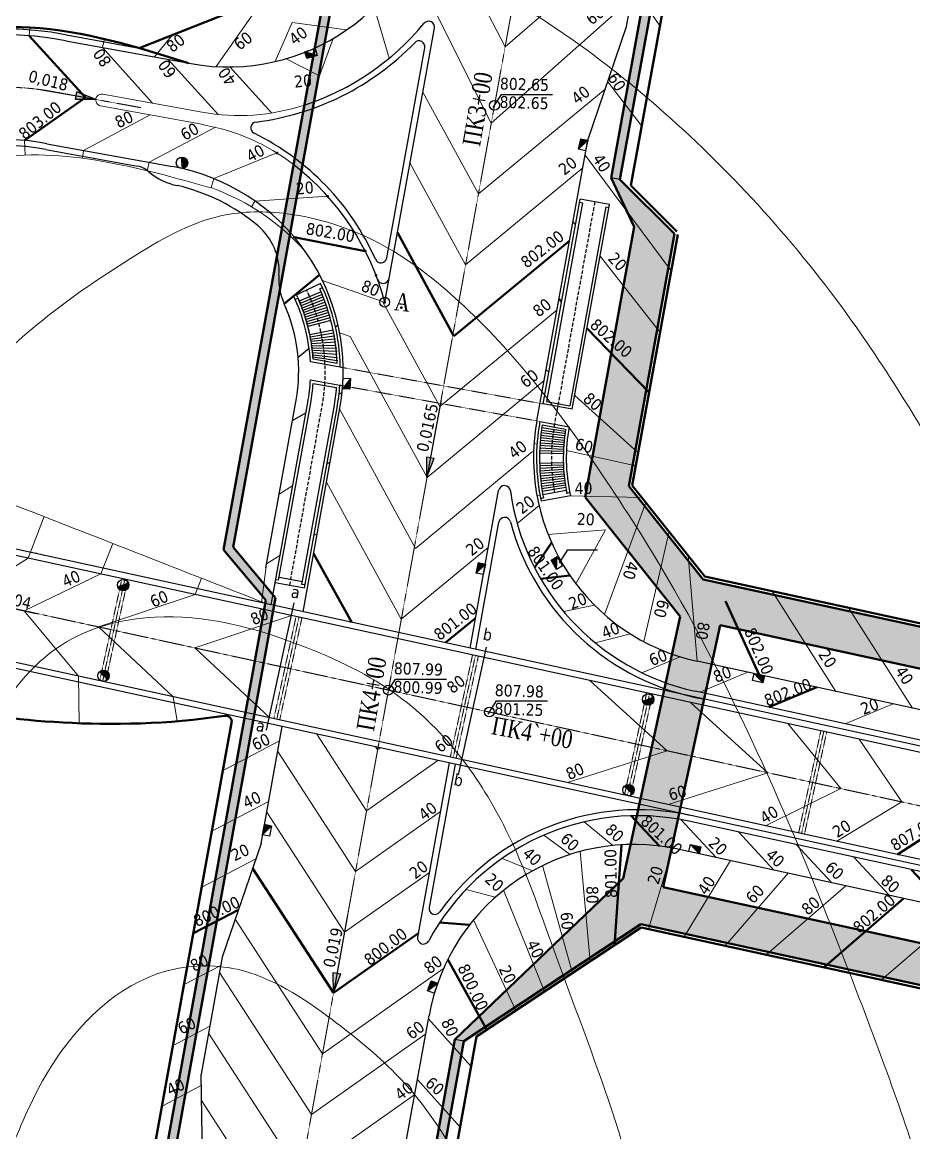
# Model space of a CAD drawing. Header units: millimetres. Extents: x -492806 to 8131902, y -181351 to 2373952.
# Drawn here: x 3789595 to 3939646, y 1171031 to 1357919 of the extents above; entities that cross this region are included whole.
import ezdxf

# ---------------------------------------------------------------- set-up
doc = ezdxf.new("R2010")
doc.units = ezdxf.units.MM
doc.header["$LTSCALE"] = 50
for name, pattern in [('ACAD_ISO10W100', [18, 12, -3, 0, -3]), ('CENTER2', [28.575, 19.05, -3.175, 3.175, -3.175]), ('DASHED', [19.05, 12.7, -6.35])]:
    doc.linetypes.add(name, pattern=pattern)
for name, color, linetype in [('1-3 2-х уровн развязка-C-ROAD-TEXT', 1, 'Continuous'), ('Абсолютные высоты', 50, 'Continuous'), ('перехід', 206, 'Continuous')]:
    doc.layers.add(name, color=color, linetype=linetype)
for name, color, linetype, lineweight in [('cherwona', 7, 'Continuous', 50), ('dorogi', 7, 'Continuous', 30), ('osi', 13, 'Continuous', 15), ('smuga', 142, 'Continuous', 15), ('trotuar', 212, 'Continuous', 15), ('вертикалка', 200, 'Continuous', 9), ('дорога', 126, 'Continuous', 25), ('проектні', 82, 'Continuous', 50), ('товста', 7, 'Continuous', 70), ('існуючі', 170, 'Continuous', 15)]:
    doc.layers.add(name, color=color, linetype=linetype, lineweight=lineweight)
doc.styles.get("Standard").update_dxf_attribs({"font": 'tahoma.ttf'})
doc.styles.add('СПДС_BOLD', font='times.ttf', dxfattribs={"width": 0.8})

msp = doc.modelspace()

# ---------------------------------------------------------------- hatches: boundary and pattern name
at = {"layer": 'перехід'}
h = msp.add_hatch(dxfattribs=at)
h.set_pattern_fill('AR-SAND', scale=50)
h.paths.add_polyline_path([(3927406.151, 1536607.778), (3925930.261, 1536875.636), (3903091.063, 1410955.655), (3904566.982, 1410687.954)])
h.paths.add_polyline_path([(3860781.388, 1418629.727), (3859305.469, 1418897.427), (3850020.899, 1367708.55), (3840342.828, 1362006.739), (3823497.735, 1269134.219), (3830601.407, 1260642.528), (3828748.334, 1250425.93), (3830214.876, 1250106.534), (3832202.71, 1261066.111), (3825099.038, 1269557.802), (3841696.142, 1361063.074), (3851374.212, 1366764.885)])
h.paths.add_polyline_path([(3883621.403, 1544554.214), (3882145.512, 1544822.072), (3859305.469, 1418897.427), (3860781.388, 1418629.727)])
h.paths.add_polyline_path([(3863895.706, 1186453.884), (3862419.787, 1186721.585), (3855573.571, 1148976.155), (3857049.49, 1148708.455)])
h.paths.add_polyline_path([(3830214.876, 1250106.534), (3828748.334, 1250425.93), (3811787.977, 1156917.927), (3813263.896, 1156650.227)])
h.paths.add_polyline_path([(3813263.896, 1156650.227), (3811787.977, 1156917.927), (3775064.521, 954449.481), (3776540.44, 954181.781)])
h.paths.add_polyline_path([(3857049.49, 1148708.455), (3855573.571, 1148976.155), (3818850.115, 946507.708), (3820326.034, 946240.008)])
h.paths.add_polyline_path([(3904566.982, 1410687.954), (3903091.063, 1410955.655), (3888723.05, 1331740.094), (3890198.969, 1331472.394)])
h = msp.add_hatch(color=7, dxfattribs=at)
h.dxf.hatch_style = 1
h.paths.add_polyline_path([(3798680.077, 1345543.503), (3798559.741, 1344904.504), (3801986.641, 1344920.812)])
h.paths.add_polyline_path([(3798800.413, 1346182.502), (3798680.077, 1345543.503), (3801986.641, 1344920.812)])
h = msp.add_hatch(color=7, dxfattribs=at)
h.dxf.hatch_style = 1
h.paths.add_polyline_path([(3816422.526, 1335214.933), (3816555.012, 1333300.928, 1)])
h = msp.add_hatch(dxfattribs=at)
h.set_pattern_fill('AR-SAND', scale=100, angle=30)
h.paths.add_polyline_path([(3907074.785, 1256445.931), (3900332.824, 1257914.252), (3895534.18, 1235880.744), (3902276.141, 1234412.422)], flags=17)
h.paths.add_polyline_path([(3902276.141, 1234412.422), (3895534.18, 1235880.744), (3890735.536, 1213847.235), (3897477.497, 1212378.913)], flags=17)
h.paths.add_polyline_path([(3904197.914, 1264134.225), (3891686.833, 1279821.809), (3899394.261, 1322315.385), (3890198.969, 1331472.394), (3888723.05, 1331740.094), (3892589.884, 1323463.279), (3884338.318, 1277969.689), (3900332.824, 1257914.252), (3907074.785, 1256445.931), (4197181.21, 1193264.1), (4198649.531, 1200006.06)])
h.paths.add_polyline_path([(3890735.536, 1213847.235), (3862419.787, 1186721.585), (3863895.706, 1186453.884), (3893681.718, 1206143.846), (4186115.601, 1142455.121), (4187583.922, 1149197.082)])
h = msp.add_hatch(color=7, dxfattribs=at)
h.dxf.hatch_style = 1
h.paths.add_polyline_path([(3858313.948, 1284644.869), (3857674.156, 1284760.914), (3857713.463, 1281334.201)])
h.paths.add_polyline_path([(3858953.74, 1284528.825), (3858313.948, 1284644.869), (3857713.463, 1281334.201)])
h = msp.add_hatch(color=7, dxfattribs=at)
h.dxf.hatch_style = 1
h.paths.add_polyline_path([(3805687.962, 1262886.845), (3807504.964, 1263502.855, -1)])
h = msp.add_hatch(color=7, dxfattribs=at)
h.dxf.hatch_style = 1
h.paths.add_polyline_path([(3802577.955, 1248606.9), (3803974.226, 1247291.075, 1)])
h = msp.add_hatch(color=7, dxfattribs=at)
h.dxf.hatch_style = 1
h.paths.add_polyline_path([(3894039.296, 1243644.944), (3895856.298, 1244260.954, -1)])
h = msp.add_hatch(color=7, dxfattribs=at)
h.dxf.hatch_style = 1
h.paths.add_polyline_path([(3890929.289, 1229364.999), (3892325.56, 1228049.174, 1)])
h = msp.add_hatch(color=7, dxfattribs=at)
h.dxf.hatch_style = 1
h.paths.add_polyline_path([(3842592.095, 1197875.609), (3841952.303, 1197991.653), (3841991.61, 1194564.94)])
h.paths.add_polyline_path([(3843231.887, 1197759.564), (3842592.095, 1197875.609), (3841991.61, 1194564.94)])
at = {"layer": 'товста', "lineweight": 30}
h = msp.add_hatch(color=255, dxfattribs=at)
h.dxf.hatch_style = 1
h.paths.add_polyline_path([(3839240.451, 1352330.715), (3837520.362, 1351800.343), (3837166.78, 1352947.069)])
h = msp.add_hatch(color=255, dxfattribs=at)
h.dxf.hatch_style = 1
h.paths.add_polyline_path([(3883218.109, 1336561.841), (3883616.01, 1338317.311), (3884786.323, 1338052.043)])
h = msp.add_hatch(color=255, dxfattribs=at)
h.dxf.hatch_style = 1
h.paths.add_polyline_path([(3844824.333, 1297961.053), (3844709.699, 1296164.707), (3843512.135, 1296241.13)])
h = msp.add_hatch(color=255, dxfattribs=at)
h.dxf.hatch_style = 1
h.paths.add_polyline_path([(3879502.476, 1265837.247), (3878604.633, 1267397.336), (3879644.692, 1267995.898)])
h = msp.add_hatch(color=255, dxfattribs=at)
h.dxf.hatch_style = 1
h.paths.add_polyline_path([(3865999.933, 1265227.203), (3866397.834, 1266982.673), (3867568.147, 1266717.405)])
h = msp.add_hatch(color=255, dxfattribs=at)
h.dxf.hatch_style = 1
h.paths.add_polyline_path([(3912763.151, 1248301.339), (3914520.264, 1247910.758), (3914259.876, 1246739.349)])
h = msp.add_hatch(color=255, dxfattribs=at)
h.dxf.hatch_style = 1
h.paths.add_polyline_path([(3830021.76, 1221185.154), (3830398.943, 1222945.192), (3831572.302, 1222693.737)])
h = msp.add_hatch(color=255, dxfattribs=at)
h.dxf.hatch_style = 1
h.paths.add_polyline_path([(3902053.006, 1219524.172), (3903810.119, 1219133.591), (3903549.732, 1217962.183)])
h = msp.add_hatch(color=255, dxfattribs=at)
h.dxf.hatch_style = 1
h.paths.add_polyline_path([(3857792.139, 1194929.573), (3858409.176, 1196620.509), (3859536.466, 1196209.151)])

# ---------------------------------------------------------------- linework, layer by layer
for p, q in [((3891307.497, 1357195.562), (3894876.833, 1376874.48)), ((3884786.323, 1338052.043), (3891307.497, 1357195.562))]:
    msp.add_line(p, q)
at = {"color": 5}
for p, q in [((3868871.153, 1343592.856), (3870267.981, 1345780.823)), ((3880031.747, 1266928.378), (3881428.575, 1269116.345)), ((3851235.317, 1245528.525), (3852424.053, 1247390.54)), ((3868007.792, 1241504.403), (3869404.62, 1243692.369))]:
    msp.add_line(p, q, dxfattribs=at)
at = {"layer": 'cherwona', "color": 1}
for p, q in [((3888723.05, 1331740.094), (3925930.261, 1536875.636)), ((3890198.969, 1331472.394), (3927406.151, 1536607.778)), ((3892039.876, 1330415.351), (3929374.005, 1536250.635)), ((3809272.891, 1353556.327), (3848196.267, 1368954.96)), ((3823497.735, 1269134.219), (3840342.828, 1362006.739)), ((3825099.038, 1269557.802), (3841696.142, 1361063.074)), ((3888723.05, 1331740.094), (3892589.884, 1323463.279)), ((3890198.969, 1331472.394), (3899394.261, 1322315.385)), ((3892039.876, 1330415.351), (3899782.358, 1322705.104)), ((3884338.318, 1277969.689), (3892589.884, 1323463.279)), ((3891686.833, 1279821.809), (3899394.261, 1322315.385)), ((3892272.585, 1279969.442), (3899935.432, 1322217.228)), ((3891686.833, 1279821.809), (3904197.914, 1264134.225)), ((3892272.585, 1279969.442), (3904506.001, 1264630.019)), ((3884338.318, 1277969.689), (3900332.824, 1257914.252)), ((3830601.407, 1260642.528), (3823497.735, 1269134.219)), ((3832202.71, 1261066.111), (3825099.038, 1269557.802)), ((4198649.531, 1200006.06), (3904197.914, 1264134.225)), ((4198766.571, 1200543.463), (3904506.001, 1264630.019)), ((3775064.521, 954449.481), (3830601.407, 1260642.528)), ((3776540.44, 954181.781), (3832202.71, 1261066.111)), ((3900332.824, 1257914.252), (3890735.536, 1213847.235)), ((3907074.785, 1256445.931), (3897477.497, 1212378.913)), ((4197181.21, 1193264.1), (3907074.785, 1256445.931)), ((3773096.629, 954806.414), (3824832.706, 1240044.359)), ((3862419.787, 1186721.585), (3890735.536, 1213847.235)), ((4187583.922, 1149197.082), (3897477.497, 1212378.913)), ((3863895.706, 1186453.884), (3893681.718, 1206143.846)), ((3866069.376, 1187231.475), (3893791.426, 1205557.06)), ((4186115.601, 1142455.121), (3893681.718, 1206143.846)), ((4185998.56, 1141917.718), (3893791.426, 1205557.06)), ((3822293.926, 945883.074), (3866069.376, 1187231.475)), ((3818850.115, 946507.708), (3862419.787, 1186721.585)), ((3820326.034, 946240.008), (3863895.706, 1186453.884))]:
    msp.add_line(p, q, dxfattribs=at)
msp.add_arc((3823848.76, 1240222.826), 1000, 349.71953215, 100.94616669, dxfattribs=at)
msp.add_open_spline([(3817609.334, 1351027.958), (3808842.275, 1353765.124), (3785802.933, 1360958.241), (3748037.157, 1349195.044), (3728316.385, 1313930.953), (3731277.082, 1269866.684), (3762919.623, 1246807.076), (3776987.038, 1241728.688), (3804539.528, 1238323.114), (3823658.874, 1241204.632)], degree=3, knots=[0, 0, 0, 0, 27391.9593090723, 71984.5387441432, 104634.8608821374, 142363.4892760602, 193593.0760300976, 209984.756156827, 244032.4436768857, 244032.4436768857, 244032.4436768857, 244032.4436768857], dxfattribs=at)
at = {"layer": 'dorogi'}
for p, q in [((3850607.257, 1310806.33), (3858967.542, 1356899.323)), ((3797022.915, 1355778.212), (3809272.891, 1353556.327)), ((3796930.233, 1354778.706), (3818016.978, 1350954.02)), ((3850940.022, 1318244.257), (3857352.255, 1353596.997)), ((3801971.698, 1344926.73), (3792303.777, 1346621.595)), ((3793574.245, 1336483.933), (3808987.918, 1333688.222)), ((3793752.712, 1337467.879), (3814875.963, 1333636.572)), ((3876219.917, 1290822.639), (3884786.323, 1338052.043)), ((3839822.672, 1313937.656), (3835301.941, 1311801.541)), ((3839889.242, 1312571.434), (3836211.64, 1310998.143)), ((3840076.235, 1312125.594), (3836376.634, 1310604.755)), ((3840148.95, 1313226.37), (3839689.2, 1313029.688)), ((3836011.148, 1311456.205), (3835551.382, 1311259.516)), ((3840255.274, 1311681.184), (3836534.609, 1310212.629)), ((3840426.566, 1311238.171), (3836685.749, 1309821.735)), ((3840590.304, 1310796.522), (3836830.224, 1309432.045)), ((3840746.673, 1310356.206), (3836968.197, 1309043.531)), ((3840895.843, 1309917.195), (3837099.817, 1308656.167)), ((3841037.974, 1309479.461), (3837225.227, 1308269.932)), ((3841173.219, 1309042.979), (3837344.561, 1307884.801)), ((3841301.72, 1308607.726), (3837457.944, 1307500.754)), ((3841423.61, 1308173.68), (3837565.494, 1307117.772)), ((3841539.018, 1307740.819), (3837667.325, 1306735.836)), ((3842310.823, 1306670.202), (3842744.085, 1307021.738)), ((3837992.647, 1305347.684), (3841907.717, 1306167.58)), ((3838068.18, 1304975.269), (3842010.476, 1305657.473)), ((3838138.989, 1304601.927), (3842105.702, 1305144.238)), ((3838205.064, 1304227.719), (3842193.039, 1304629.601)), ((3836027.028, 1301571.706), (3837874.394, 1303070.607)), ((3838266.393, 1303852.703), (3842272.464, 1304113.684)), ((3838322.968, 1303476.941), (3842343.959, 1303596.608)), ((3838374.779, 1303100.492), (3842407.507, 1303078.496)), ((3838421.817, 1302723.417), (3842463.094, 1302559.469)), ((3838464.075, 1302345.776), (3842510.706, 1302039.65)), ((3838501.547, 1301967.631), (3842550.332, 1301519.162)), ((3838534.225, 1301589.041), (3842581.962, 1300998.126)), ((3842909.478, 1295307.24), (3843445.018, 1295608.427)), ((3835077.514, 1290902.546), (3837336.697, 1292173.109)), ((3836853.398, 1258690.464), (3843067.732, 1292952.126)), ((3837076.633, 1262722.876), (3842575.759, 1293041.36)), ((3864962.127, 1252568.707), (3869776.266, 1279110.633)), ((3865939.822, 1252355.777), (3869825.147, 1273776.848)), ((4058264.161, 1210469.755), (3779155.355, 1271256.432)), ((4057074.265, 1209705.459), (3780090.566, 1270029.313)), ((3781793.537, 1260652.143), (3791961.547, 1258437.668)), ((3891533.73, 1255263.141), (3891531.821, 1255260.122)), ((4053328.982, 1192508.574), (3775779.201, 1252955.714)), ((4054093.278, 1191318.678), (3775566.401, 1251978.618)), ((4059147.122, 1216416.648), (3903210.018, 1250377.95)), ((4057499.865, 1211659.651), (3902879.543, 1245334.173)), ((3829783.968, 1219714.379), (3833353.304, 1239393.297)), ((3861462.033, 1233271.541), (3856147.813, 1203972.505)), ((3862439.728, 1233058.61), (3858066.823, 1208949.357)), ((4052903.383, 1190554.383), (3901760.211, 1223471.621)), ((3829783.968, 1219714.379), (3823262.794, 1200570.86)), ((4052423.241, 1185543.201), (3899963.193, 1218747.24)), ((3823262.794, 1200570.86), (3819693.458, 1180891.942)), ((3813930.386, 947400.042), (3858077.081, 1190795.238)), ((3819968.294, 1165597.352), (3819693.458, 1180891.942))]:
    msp.add_line(p, q, dxfattribs=at)
for centre, radius, start, end in [((3824263.316, 1385392.128), 35000, 259.71953216, 349.71953215), ((3823315.064, 1385767.384), 44000, 288.18529862, 320.39088582), ((3857983.596, 1357077.789), 1000, 349.71953215, 140.39088582), ((3786844.81, 1303764.692), 53000, 78.81686174, 257.71349957), ((3786845.643, 1303765.233), 52000.706, 78.81767082, 257.71272957), ((3823315.064, 1385767.384), 45000, 277.18702888, 315.93479697), ((3856368.309, 1353775.463), 1000, 349.71953215, 135.93479697), ((3829070.06, 1340128.804), 1000, 97.18702888, 243.83890884), ((3786832.504, 1303766.653), 34404.388, 78.39618402, 258.69909876), ((3809600.307, 1300493.118), 43159.471, 23.95502935, 63.83890884), ((3786832.504, 1303766.653), 33404.388, 78.39618402, 256.71325624), ((3808274.051, 1329752.438), 4000, 48.71681302, 79.71953216), ((3817510.987, 1340272.847), 10000, 228.71681302, 259.71953215), ((3808629.625, 1299198.464), 35000, 349.71953215, 79.71953216), ((3808872.964, 1299806.845), 43159.471, 14.76510101, 52.34909312), ((3808297.169, 1298680.912), 32609.998, 49.94731572, 76.8313478), ((3849956.076, 1318422.724), 1000, 203.95502935, 349.71953215), ((3808629.625, 1299198.464), 34500, 1.12306483, 25.29145009), ((3850346.594, 1314972.492), 1000, 200.08593158, 349.71953215), ((3808629.625, 1299198.464), 34000, 2.15449548, 24.0040179), ((3808629.625, 1299198.464), 27500, 349.71953215, 24.38615911), ((3808629.625, 1299198.464), 30000, 3.84476488, 24.11637641), ((3808629.625, 1299198.464), 34000, 2.81355783, 2.83997533), ((3808629.625, 1299198.464), 29500, 349.71953215, 357.16221737), ((3808629.625, 1299198.464), 30000, 349.71953215, 356.07570743), ((3808629.625, 1299198.464), 34000, 349.71953215, 355.32536515), ((3808629.625, 1299198.464), 34500, 349.71953215, 356.0787328), ((3910658.025, 1284576.301), 35000, 169.71953215, 257.71349957), ((3910658.025, 1284576.301), 34500, 169.71953215, 192.12162842), ((3910658.025, 1284576.301), 34000, 170.56214752, 191.41557821), ((3910658.025, 1284576.301), 29500, 169.71953215, 192.40325053), ((3910658.025, 1284576.301), 30000, 170.67450603, 191.41557821), ((3870760.212, 1278932.167), 1000, 7.68928602, 169.71953215), ((3911391.55, 1284418.002), 40000, 187.68928602, 257.71349957), ((3870809.093, 1273598.381), 1000, 14.92829745, 169.71953215), ((3911391.559, 1284418.008), 41000.01, 194.92830216, 259.74104453), ((3893248.204, 1184387.792), 40000, 77.71349957, 151.74977829), ((3893248.204, 1184387.792), 41000, 77.71351582, 144.51076686), ((3892515.187, 1184548.89), 35000, 77.71349957, 169.71953215), ((3859050.769, 1208770.89), 1000, 169.71953215, 324.51076685), ((3857131.759, 1203794.038), 1000, 169.71953215, 331.74977829)]:
    msp.add_arc(centre, radius, start, end, dxfattribs=at)
at = {"layer": 'osi', "linetype": 'CENTER2', "ltscale": 0.02}
for p, q in [((3797695.278, 950344.744), (3904775.832, 1540714.925)), ((3795323.219, 1346126.603), (3809562.673, 1343543.87)), ((4192382.566, 1171230.591), (3778406.619, 1261389.775))]:
    msp.add_line(p, q, dxfattribs=at)
msp.add_arc((3786828.455, 1303765.469), 43204.476, 78.66076026, 258.75938224, dxfattribs=at)
at = {"layer": 'smuga'}
msp.add_line((3790864.343, 1356764.692), (3790882.159, 1357026.086), dxfattribs=at)
at = {"layer": 'smuga', "linetype": 'DASHED', "ltscale": 0.01}
for p, q in [((3843122.997, 1299874.662), (3877247.29, 1293685.243)), ((3843048.859, 1296839.161), (3876711.89, 1290733.405)), ((3802653.424, 1247182.213), (3806382.199, 1264303.299)), ((3803141.972, 1247075.813), (3806870.747, 1264196.898)), ((3803630.52, 1246969.413), (3807359.294, 1264090.498)), ((3831966.296, 1240798.208), (3835695.071, 1257919.293)), ((3832454.844, 1240691.808), (3836183.619, 1257812.893)), ((3832943.392, 1240585.408), (3836672.167, 1257706.493)), ((3861640.609, 1234256.09), (3865385.892, 1251452.975)), ((3862129.157, 1234149.69), (3865874.44, 1251346.575)), ((3862617.705, 1234043.29), (3866362.988, 1251240.175)), ((3890953.481, 1227872.085), (3894698.764, 1245068.97)), ((3891442.029, 1227765.685), (3895187.312, 1244962.57)), ((3891930.577, 1227659.284), (3895675.86, 1244856.17)), ((3920266.353, 1221488.079), (3924011.636, 1238684.964)), ((3920754.901, 1221381.679), (3924500.184, 1238578.564)), ((3921243.449, 1221275.279), (3924988.732, 1238472.164))]:
    msp.add_line(p, q, dxfattribs=at)
at = {"layer": 'trotuar'}
msp.add_line((3830699.295, 1266785.5), (3829885.685, 1260207.952), dxfattribs=at)
at = {"layer": 'Абсолютные высоты'}
for centre in [(3869081.997, 1343923.118), (3850607.257, 1310806.33), (3851235.317, 1245528.525), (3868218.635, 1241834.664)]:
    msp.add_circle(centre, 828.566, dxfattribs=at)
at = {"layer": 'вертикалка'}
for p, q in [((3870866.665, 1353762.578), (3858434.878, 1377822.164)), ((3870866.665, 1353762.578), (3894373.292, 1374098.294)), ((3868541.242, 1340941.762), (3854825.195, 1368334.239)), ((3892502.054, 1363781.544), (3896913.376, 1357284.55)), ((3822256.839, 1350449.689), (3830197.444, 1361834.374)), ((3868541.242, 1340941.762), (3892163.245, 1361913.58)), ((3848823.752, 1360456.511), (3851374.452, 1351875.339)), ((3790788.602, 1355616.236), (3790868.639, 1357026.855)), ((3835040.001, 1357870.109), (3832181.286, 1351299.522)), ((3835040.001, 1357870.109), (3844197.908, 1356623.881)), ((3803084.63, 1353662.43), (3803422.683, 1355094.062)), ((3811870.524, 1352068.856), (3814882.424, 1355775.537)), ((3839601.783, 1348879.998), (3841936.255, 1355181.745)), ((3811511.496, 1344296.23), (3803084.63, 1353662.43)), ((3822555.208, 1342399.325), (3814146.91, 1351655.968)), ((3834024.699, 1351780.889), (3839601.783, 1348879.998)), ((3831572.942, 1342643.691), (3824533.679, 1350393.172)), ((3888144.421, 1347910.054), (3893859.568, 1340447.911)), ((3866378.225, 1329016.337), (3857021.754, 1346171.553)), ((3866378.225, 1329016.337), (3887714.319, 1346647.452)), ((3811129.915, 1342332.809), (3799915.647, 1336350.054)), ((3822109.996, 1340235.163), (3810974.328, 1334344.245)), ((3790006.48, 1338024.32), (3790075.427, 1335565.599)), ((3799915.647, 1336350.054), (3799742.405, 1335025.383)), ((3821847.871, 1331606.456), (3832466.691, 1335909.715)), ((3884328.533, 1335528.098), (3898820.515, 1316070.329)), ((3810974.328, 1334344.245), (3810629.757, 1332925.536)), ((3864215.207, 1317090.913), (3854858.736, 1334246.128)), ((3864215.207, 1317090.913), (3883940.968, 1333391.325)), ((3821847.871, 1331606.456), (3821406.126, 1330035.792)), ((3828770.138, 1327822.924), (3828189.631, 1326853.537)), ((3828770.138, 1327822.924), (3840989.683, 1328638.36)), ((3882296.079, 1324322.511), (3882709.153, 1323798.28)), ((3835386.167, 1321761.43), (3835145.427, 1321513.148)), ((3886839.891, 1318555.979), (3896945.241, 1305731.326)), ((3840125.748, 1314462.613), (3850238.322, 1310935.026)), ((3859889.172, 1293240.063), (3850238.322, 1310935.026)), ((3859889.172, 1293240.063), (3879614.933, 1309540.476)), ((3843031.32, 1305642.326), (3844792.97, 1305027.807)), ((3857726.154, 1281314.638), (3844792.97, 1305027.807)), ((3843058.86, 1301407.029), (3843062.479, 1301407.209)), ((3877776.177, 1299402.81), (3878212.96, 1299009.295)), ((3857726.154, 1281314.638), (3877451.916, 1297615.051)), ((3882580.789, 1295074.154), (3893266.153, 1285447.307)), ((3855773.595, 1269351.041), (3843026.257, 1292723.458)), ((3875742.391, 1287004.985), (3876236.2, 1286897.499)), ((3881184.273, 1285820.472), (3892872.39, 1283276.365)), ((3841431.001, 1283928.287), (3840857.265, 1283566.734)), ((3855773.595, 1269351.041), (3875499.357, 1285651.454)), ((3853400.119, 1257463.789), (3840815.912, 1280537.102)), ((3835119.904, 1279951.204), (3832824.96, 1278504.992)), ((3872890.675, 1273569.839), (3876575.549, 1276614.841)), ((3876223.387, 1278310.862), (3876733.729, 1278299.984)), ((3881608.781, 1278196.075), (3893895.733, 1277934.184)), ((3887581.627, 1258261.288), (3894567.274, 1277092.142)), ((3790583.864, 1267743.994), (3793302.745, 1274713.092)), ((3839035.07, 1271771.728), (3838679.303, 1271558.918)), ((3887755.263, 1272510.31), (3878109.34, 1271708.39)), ((3882773.195, 1263423.611), (3887755.263, 1272510.31)), ((3894188.882, 1253693.177), (3898468.942, 1272199.859)), ((3802818.703, 1265079.387), (3804826.223, 1270210.857)), ((3853400.119, 1257463.789), (3868045.003, 1269565.611)), ((3779837.627, 1261078.118), (3790583.864, 1267743.994)), ((3791805.027, 1268501.48), (3792049.259, 1268652.977)), ((3832979.297, 1268149.334), (3830699.295, 1266785.5)), ((3903210.018, 1250377.95), (3901669.985, 1268186.086)), ((3802818.703, 1265079.387), (3789921.258, 1258882.019)), ((3818725.296, 1261615.114), (3819796.405, 1264346.827)), ((3802449.443, 1256153.525), (3818725.296, 1261615.114)), ((3926532.112, 1245298.679), (3915790.102, 1262172.472)), ((3880721.351, 1258740.407), (3885902.264, 1259834.589)), ((3789921.258, 1258882.019), (3799073.42, 1247882.502)), ((3818659.56, 1252623.149), (3834935.413, 1258084.738)), ((3939422.522, 1242491.293), (3928680.513, 1259365.09)), ((3814980.013, 1244418.229), (3802449.443, 1256153.525)), ((3886044.385, 1253474.162), (3891942.735, 1255000.332)), ((3831190.13, 1240887.853), (3818659.56, 1252623.149)), ((3893873.239, 1248458.181), (3900343.178, 1251146.759)), ((3903633.958, 1245169.87), (3911825.437, 1248573.833)), ((3799073.42, 1247882.502), (3799162.015, 1239945.55)), ((3898155.032, 1235309.952), (3885115.083, 1247156.185)), ((3814980.013, 1244418.229), (3815694.862, 1240284.594)), ((3915101.157, 1231619.282), (3902061.208, 1243465.514)), ((3928120.662, 1239836.948), (3936198.107, 1243193.525)), ((3918442.45, 1239897.869), (3927339.914, 1228953.822)), ((3847554.42, 1225234.535), (3839193.83, 1238121.298)), ((3937642.868, 1226709.957), (3930448.91, 1237283)), ((3832918.957, 1236998.604), (3823207.052, 1231911.036)), ((3849408.69, 1235457.733), (3849077.1, 1235968.836)), ((3849408.69, 1235457.733), (3849884.353, 1235793.026)), ((3845700.15, 1215011.337), (3832594.816, 1235211.506)), ((3847554.42, 1225234.535), (3859547.613, 1233688.479)), ((3881369.8, 1229959.3), (3898155.032, 1235309.952)), ((3898315.925, 1226268.629), (3915101.157, 1231619.282)), ((3927339.914, 1228953.822), (3914697.167, 1222700.984)), ((3821519.02, 1221774.922), (3831064.687, 1226775.406)), ((3926703.627, 1220086.115), (3937642.868, 1226709.957)), ((3843845.88, 1204788.138), (3830740.546, 1224988.308)), ((3845700.15, 1215011.337), (3859975.118, 1225073.694)), ((3884165.442, 1223342.938), (3889001.563, 1219372.078)), ((3900421.052, 1223763.275), (3906371.1, 1217351.672)), ((3877369.261, 1221100.993), (3881810.274, 1217871.627)), ((3910130.776, 1221648.609), (3916080.824, 1215237.006)), ((3895016.232, 1205290.312), (3899049.031, 1218798.894)), ((3919840.5, 1219533.943), (3925790.548, 1213122.34)), ((3828896.388, 1217108.805), (3819809.091, 1212348.437)), ((3870389.047, 1217212.462), (3875487.109, 1215127.388)), ((3883504.085, 1218369.003), (3885204.604, 1199880.765)), ((3900975.976, 1203992.348), (3908789.412, 1216824.992)), ((3929550.224, 1217419.277), (3935500.272, 1211007.675)), ((3843845.88, 1204788.138), (3858120.848, 1214850.496)), ((3877176.461, 1216008.761), (3882197.568, 1197892.972)), ((3907925.489, 1202478.824), (3918499.136, 1214710.326)), ((3864296.568, 1211988.567), (3869215.97, 1210666.824)), ((3877523.443, 1194803.155), (3870592.495, 1211832.504)), ((3914818.984, 1200977.501), (3928208.86, 1212595.66)), ((3934238.432, 1196748.169), (3947628.308, 1208366.328)), ((3840137.34, 1184341.742), (3825447.489, 1206984.238)), ((3865537.83, 1206847.37), (3872678.848, 1191600.648)), ((3823013.827, 1199203.808), (3816837.219, 1195968.2)), ((3838283.07, 1174118.544), (3822794.948, 1197991.472)), ((3840137.34, 1184341.742), (3860502.102, 1198696.766)), ((3821159.557, 1188980.609), (3814982.949, 1185745.002)), ((3857972.093, 1190216.407), (3865153.507, 1182181.987)), ((3836428.8, 1163895.345), (3820940.678, 1187768.273)), ((3838283.07, 1174118.544), (3857510.578, 1187671.923)), ((3856117.823, 1179993.209), (3863299.237, 1171958.789)), ((3819727.836, 1178978.781), (3813128.691, 1175521.869)), ((3836428.8, 1163895.345), (3855656.308, 1177448.724)), ((3819772.605, 1176487.39), (3834574.53, 1153672.147))]:
    msp.add_line(p, q, dxfattribs=at)
msp.add_arc((3808592.629, 1294128.544), 38144.038, 40.95975178, 69.96487542, dxfattribs=at)
msp.add_spline([(3821660.63, 1329964.21), (3783991.802, 1335018.939), (3765039.659, 1326320.108), (3757353.695, 1310361.406), (3761712.635, 1291506.169), (3782239.728, 1279022.212), (3830926.002, 1259981.383)], degree=3, dxfattribs=at)
for p in [(3880846.303, 1287932.08), (3880891.2, 1288309.416), (3880940.873, 1288686.153), (3880995.313, 1289062.23), (3880693.681, 1286038.538), (3880714.606, 1286417.959), (3880740.336, 1286797.085), (3880770.865, 1287175.854), (3880806.189, 1287554.206), (3880677.564, 1285658.883)]:
    msp.add_point(p, dxfattribs=at)
at = {"layer": 'дорога'}
for centre, start, end in [((3822827.743, 1316003.625), 356.20999938, 49.80665205), ((3842784.003, 1314681.63), 176.20999938, 204.38615911)]:
    msp.add_arc(centre, 10000, start, end, dxfattribs=at)
at = {"layer": 'перехід'}
for p, q in [((3838029.274, 1353213.498), (3838026.825, 1353212.255)), ((3798559.741, 1344904.504), (3798800.413, 1346182.502)), ((3801986.641, 1344920.812), (3798800.413, 1346182.502)), ((3870267.981, 1345780.823), (3878860.947, 1345780.823)), ((3801986.641, 1344920.812), (3798559.741, 1344904.504)), ((3816555.012, 1333300.928), (3816422.526, 1335214.933)), ((3890198.969, 1331472.394), (3888723.05, 1331740.094)), ((3877247.29, 1293685.243), (3883493.628, 1328123.351)), ((3883896.07, 1327540.502), (3877828.497, 1294087.983)), ((3882167.02, 1292792.909), (3888413.358, 1327231.017)), ((3883404.097, 1327629.736), (3883896.07, 1327540.502)), ((3888413.358, 1327231.017), (3883493.628, 1328123.351)), ((3887831.854, 1326826.635), (3881764.28, 1293374.115)), ((3887831.854, 1326826.635), (3888323.827, 1326737.402)), ((3843122.997, 1299874.662), (3838086.763, 1300788.127)), ((3842605.59, 1300476.666), (3838562.106, 1301210.068)), ((3838093.449, 1297737.966), (3843048.859, 1296839.161)), ((3838559.285, 1297145.316), (3842516.526, 1296427.557)), ((3843569.16, 1297142.034), (3843569.452, 1297139.303)), ((3830570.941, 1266077.845), (3835688.138, 1294290.627)), ((3831476.076, 1259861.583), (3837656.03, 1293933.694)), ((3832738.408, 1264019.591), (3838148.003, 1293844.46)), ((3860087.071, 1294420.682), (3857713.463, 1281334.201)), ((3882167.02, 1292792.909), (3877247.29, 1293685.243)), ((3877828.497, 1294087.983), (3881764.28, 1293374.115)), ((3836674.192, 1263305.724), (3842083.786, 1293130.593)), ((3876711.89, 1290733.405), (3881631.62, 1289841.071)), ((3880995.313, 1289062.23), (3877040.285, 1289660.354)), ((3877118.247, 1290151.543), (3881054.513, 1289437.588)), ((3880806.189, 1287554.206), (3876825.944, 1287951.26)), ((3880846.303, 1287932.08), (3876871.407, 1288379.517)), ((3880891.2, 1288309.416), (3876922.29, 1288807.165)), ((3880940.873, 1288686.153), (3876978.586, 1289234.133)), ((3880677.564, 1285658.883), (3876680.169, 1285803.227)), ((3880693.681, 1286038.538), (3876698.436, 1286233.503)), ((3880714.606, 1286417.959), (3876722.151, 1286663.514)), ((3880740.336, 1286797.085), (3876751.31, 1287093.189)), ((3880770.865, 1287175.854), (3876785.91, 1287522.461)), ((3857713.463, 1281334.201), (3857674.156, 1284760.914)), ((3857674.156, 1284760.914), (3858953.74, 1284528.825)), ((3857713.463, 1281334.201), (3858953.74, 1284528.825)), ((3880666.257, 1285279.054), (3876667.354, 1285372.754)), ((3880668.616, 1283779.212), (3876670.028, 1283672.933)), ((3880681.118, 1283399.42), (3876684.197, 1283242.503)), ((3880698.429, 1283019.817), (3876703.816, 1282812.286)), ((3880720.547, 1282640.464), (3876728.884, 1282382.352)), ((3880747.469, 1282261.421), (3876759.395, 1281952.771)), ((3880779.19, 1281882.75), (3876795.345, 1281523.61)), ((3880815.704, 1281504.511), (3876836.728, 1281094.939)), ((3880857.006, 1281126.765), (3876883.537, 1280666.827)), ((3880903.09, 1280749.572), (3876935.765, 1280239.342)), ((3880953.947, 1280372.993), (3876993.404, 1279812.552)), ((3881009.571, 1279997.089), (3877056.443, 1279386.527)), ((3881069.951, 1279621.919), (3877124.874, 1278961.335)), ((3881156.629, 1279129.496), (3877223.11, 1278403.255)), ((3881741.611, 1278737.547), (3881251.503, 1278638.585)), ((3877330.633, 1277846.889), (3876840.524, 1277747.927)), ((3881846.552, 1278239.974), (3876927.235, 1277331.727)), ((3881428.575, 1269116.345), (3886428.575, 1269116.345)), ((3807504.964, 1263502.855), (3805687.962, 1262886.845)), ((3832156.904, 1263615.21), (3837076.633, 1262722.876)), ((3832738.408, 1264019.591), (3832246.435, 1264108.825)), ((3832827.641, 1264511.564), (3836763.425, 1263797.697)), ((3837166.165, 1263216.491), (3836674.192, 1263305.724)), ((3835328.262, 1260217.784), (3830660.367, 1238784.625)), ((3867659.163, 1252727.455), (3862991.269, 1231294.296)), ((3803974.226, 1247291.075), (3802577.955, 1248606.9)), ((3852424.053, 1247390.54), (3861017.02, 1247390.54)), ((3869404.62, 1243692.369), (3877997.586, 1243692.369)), ((3895856.298, 1244260.954), (3894039.296, 1243644.944)), ((3892325.56, 1228049.174), (3890929.289, 1229364.999)), ((3844365.219, 1207651.421), (3841991.61, 1194564.94)), ((3841991.61, 1194564.94), (3841952.303, 1197991.653)), ((3841952.303, 1197991.653), (3843231.887, 1197759.564)), ((3841991.61, 1194564.94), (3843231.887, 1197759.564)), ((3863895.706, 1186453.884), (3862419.787, 1186721.585))]:
    msp.add_line(p, q, dxfattribs=at)
at = {"layer": 'перехід', "linetype": 'ACAD_ISO10W100'}
for p, q in [((3885953.493, 1327677.184), (3879171.755, 1290287.238)), ((3834617.491, 1263168.912), (3840062.59, 1293293.932))]:
    msp.add_line(p, q, dxfattribs=at)
at = {"layer": 'перехід'}
for centre in [(3816488.769, 1334257.931), (3806596.463, 1263194.85), (3803276.091, 1247948.988), (3894947.797, 1243952.949), (3891627.424, 1228707.087)]:
    msp.add_circle(centre, 959.292, dxfattribs=at)
at = {"layer": 'перехід', "linetype": 'ACAD_ISO10W100'}
for centre, radius, start, end in [((3808379.531, 1299040.563), 32200, 349.71953215, 25.41033231), ((3910658.025, 1284576.301), 32000, 169.71953215, 190.46064855)]:
    msp.add_arc(centre, radius, start, end, dxfattribs=at)
at = {"layer": 'перехід'}
msp.add_arc((3808629.625, 1299198.464), 29500, 3.08898688, 25.29145009, dxfattribs=at)
for p in [(3835842.838, 1311825.461), (3836000.592, 1311479.757), (3836153.955, 1311132.082), (3836302.902, 1310782.492), (3836447.409, 1310431.044), (3836587.453, 1310077.794), (3836723.012, 1309722.798), (3836854.063, 1309366.114), (3836980.585, 1309007.798), (3837102.559, 1308647.909), (3837219.965, 1308286.503), (3837332.783, 1307923.639), (3837440.997, 1307559.376), (3837544.587, 1307193.771), (3837643.539, 1306826.883), (3837737.836, 1306458.771), (3837827.462, 1306089.495), (3837912.404, 1305719.113), (3837992.647, 1305347.684), (3838068.18, 1304975.269), (3838138.989, 1304601.927), (3842010.476, 1305657.473), (3842105.702, 1305144.238), (3842193.039, 1304629.601), (3838205.064, 1304227.719), (3838266.393, 1303852.703), (3838322.968, 1303476.941), (3838374.779, 1303100.492), (3838421.817, 1302723.417), (3842272.464, 1304113.684), (3842343.959, 1303596.608), (3842407.507, 1303078.496), (3838464.075, 1302345.776), (3838501.547, 1301967.631), (3838534.225, 1301589.041), (3842463.094, 1302559.469), (3842510.706, 1302039.65), (3842550.332, 1301519.162), (3842581.962, 1300998.126), (3880668.616, 1283779.212), (3880681.118, 1283399.42), (3880698.429, 1283019.817), (3880720.547, 1282640.464), (3880747.469, 1282261.421), (3880779.19, 1281882.75), (3880815.704, 1281504.511), (3880857.006, 1281126.765), (3880903.09, 1280749.572), (3880953.947, 1280372.993), (3881009.571, 1279997.089), (3881156.629, 1279129.496), (3881251.503, 1278638.585)]:
    msp.add_point(p, dxfattribs=at)
at = {"layer": 'проектні', "color": 5}
for p, q in [((3800242.949, 1345234.269), (3790788.602, 1355616.236)), ((3800242.949, 1345234.269), (3790006.48, 1338024.32)), ((3835386.167, 1321761.43), (3847326.138, 1319405.142)), ((3862261.351, 1305061.359), (3852733.745, 1322530.353)), ((3862261.351, 1305061.359), (3881718.857, 1321140.099)), ((3839638.101, 1315430.358), (3833689.575, 1310523.167)), ((3879939.194, 1311328.234), (3880366.888, 1310884.61)), ((3884643.828, 1306448.364), (3895106.841, 1295595.628)), ((3875817.946, 1266128.149), (3878693.65, 1270318.715)), ((3845057.689, 1256903.664), (3838633.534, 1268504.935)), ((3876843.731, 1264257.442), (3881782.113, 1264797.986)), ((3913641.701, 1248106.061), (3907960.127, 1260511.079)), ((3860805.528, 1253473.966), (3865876.409, 1257609.443)), ((3915230.251, 1242644.331), (3923307.696, 1246000.907)), ((3892109.255, 1224371.573), (3896832.862, 1219281.55)), ((3936925.769, 1217859.851), (3947272.387, 1224612.759)), ((3890452.896, 1219488.079), (3889278.643, 1202573.897)), ((3841991.61, 1194564.94), (3828369.405, 1215561.799)), ((3939259.948, 1215304.611), (3945209.996, 1208893.009)), ((3924528.708, 1198862.835), (3937918.584, 1210480.994)), ((3825988.209, 1208571.573), (3818402.807, 1204597.971)), ((3859845.876, 1206394.257), (3864899.708, 1206052.037)), ((3841991.61, 1194564.94), (3856266.578, 1204627.297)), ((3861206.157, 1200193.206), (3867787.232, 1188367.059))]:
    msp.add_line(p, q, dxfattribs=at)
at = {"layer": 'проектні'}
for p in [(3832466.691, 1335909.715), (3840989.683, 1328638.36), (3847326.138, 1319405.142), (3849153.43, 1315306.004), (3850607.257, 1310806.33), (3853422.837, 1309863.394)]:
    msp.add_point(p, dxfattribs=at)
at = {"layer": 'товста', "lineweight": 30}
for p, q in [((3837166.78, 1352947.069), (3838886.869, 1353477.441)), ((3838886.869, 1353477.441), (3839240.451, 1352330.715)), ((3837520.362, 1351800.343), (3837166.78, 1352947.069)), ((3839240.451, 1352330.715), (3837166.78, 1352947.069)), ((3839240.451, 1352330.715), (3837520.362, 1351800.343)), ((3883218.109, 1336561.841), (3883616.01, 1338317.311)), ((3883616.01, 1338317.311), (3884786.323, 1338052.043)), ((3883218.109, 1336561.841), (3884786.323, 1338052.043)), ((3884388.422, 1336296.573), (3883218.109, 1336561.841)), ((3884786.323, 1338052.043), (3884388.422, 1336296.573)), ((3843512.135, 1296241.13), (3843626.769, 1298037.476)), ((3844824.333, 1297961.053), (3843512.135, 1296241.13)), ((3843626.769, 1298037.476), (3844824.333, 1297961.053)), ((3844824.333, 1297961.053), (3844709.699, 1296164.707)), ((3844709.699, 1296164.707), (3843512.135, 1296241.13)), ((3878604.633, 1267397.336), (3879644.692, 1267995.898)), ((3879502.476, 1265837.247), (3878604.633, 1267397.336)), ((3879502.476, 1265837.247), (3879644.692, 1267995.898)), ((3879644.692, 1267995.898), (3880542.536, 1266435.809)), ((3865999.933, 1265227.203), (3866397.834, 1266982.673)), ((3865999.933, 1265227.203), (3867568.147, 1266717.405)), ((3866397.834, 1266982.673), (3867568.147, 1266717.405)), ((3867568.147, 1266717.405), (3867170.246, 1264961.935)), ((3880542.536, 1266435.809), (3879502.476, 1265837.247)), ((3867170.246, 1264961.935), (3865999.933, 1265227.203)), ((3912502.763, 1247129.93), (3912763.151, 1248301.339)), ((3914259.876, 1246739.349), (3912502.763, 1247129.93)), ((3912763.151, 1248301.339), (3914520.264, 1247910.758)), ((3912763.151, 1248301.339), (3914259.876, 1246739.349)), ((3914520.264, 1247910.758), (3914259.876, 1246739.349)), ((3830021.76, 1221185.154), (3830398.943, 1222945.192)), ((3830021.76, 1221185.154), (3831572.302, 1222693.737)), ((3830398.943, 1222945.192), (3831572.302, 1222693.737)), ((3831572.302, 1222693.737), (3831195.119, 1220933.699)), ((3831195.119, 1220933.699), (3830021.76, 1221185.154)), ((3901792.618, 1218352.764), (3902053.006, 1219524.172)), ((3902053.006, 1219524.172), (3903810.119, 1219133.591)), ((3902053.006, 1219524.172), (3903549.732, 1217962.183)), ((3903810.119, 1219133.591), (3903549.732, 1217962.183)), ((3903549.732, 1217962.183), (3901792.618, 1218352.764)), ((3857792.139, 1194929.573), (3858409.176, 1196620.509)), ((3857792.139, 1194929.573), (3859536.466, 1196209.151)), ((3858409.176, 1196620.509), (3859536.466, 1196209.151)), ((3859536.466, 1196209.151), (3858919.43, 1194518.215)), ((3858919.43, 1194518.215), (3857792.139, 1194929.573))]:
    msp.add_line(p, q, dxfattribs=at)
at = {"layer": 'існуючі'}
for p, q in [((3819877.546, 1342778.807), (3803145.447, 1345813.653)), ((3820103.505, 1340705.191), (3802788.513, 1343845.761))]:
    msp.add_line(p, q, dxfattribs=at)
for centre, radius, start, end in [((3802966.98, 1344829.707), 1000, 79.71953216, 259.71953216), ((3826123.884, 1377216.915), 35000, 259.71953216, 288.18529862), ((3814369.77, 1307097.954), 34029.189, 52.17788341, 80.31910149)]:
    msp.add_arc(centre, radius, start, end, dxfattribs=at)
for points, knots in [([(3926339.863, 1548910.568), (3932270.85, 1545167.83), (3949456.071, 1533894.546), (3985726.875, 1511350.103), (4026287.236, 1476494.558), (4068871.508, 1438007.714), (4105720.7, 1393448.029), (4137882.806, 1346374.312), (4162765.35, 1290337.911), (4179289.103, 1234800.521), (4189584.771, 1182511.885), (4193896.802, 1151417.805), (4195370.953, 1139314.536)], [222818.4293490124, 222818.4293490124, 222818.4293490124, 222818.4293490124, 243858.5088070165, 284446.7899957306, 350779.8979373142, 403861.581201905, 456434.0256936934, 523878.8368295885, 574158.0609012829, 639711.5440129042, 697304.4157485121, 733876.7611902846, 733876.7611902846, 733876.7611902846, 733876.7611902846]), ([(4118945.972, 1141992.395), (4115604.451, 1157882.764), (4105459.646, 1199502.477), (4084891.018, 1265014.113), (4056399.93, 1330850.134), (4026700.662, 1373256.631), (4005448.175, 1411850.719), (3976761.261, 1442186.294), (3948396.023, 1472376.173), (3919207.308, 1488148.901), (3892488.73, 1506002.584), (3855066.352, 1521426.724), (3816818.237, 1528360.657), (3781329.534, 1527272.104), (3743060.038, 1506618.414), (3721344.995, 1481347.694), (3707331.353, 1465039.423)], [208907.898191004, 208907.898191004, 208907.898191004, 208907.898191004, 257605.863130704, 337296.6512993614, 414888.6980925751, 471411.6016886402, 492312.2011282048, 546691.9263832961, 596027.8451533406, 615040.3045966051, 645805.468598217, 692413.3325741671, 735125.5059761151, 761895.8793706339, 797154.4097490128, 861311.6224911874, 861311.6224911874, 861311.6224911874, 861311.6224911874]), ([(3708650.713, 1356226.432), (3712468.637, 1368672.489), (3718946.321, 1389789.103), (3733007.111, 1415422.738), (3747242.166, 1435542.759), (3769202.308, 1447084.556), (3793048.129, 1452153.439), (3815869.254, 1454471.309), (3837881.31, 1450732.652), (3859899.298, 1443547.995), (3885249.565, 1431380.619), (3911745.425, 1410255.86), (3936095.896, 1384203.755), (3962573.108, 1351355.012), (3987446.537, 1315553.99), (4009118.831, 1275047.492), (4024220.518, 1235157.291), (4036159.776, 1201256.224), (4044824.844, 1170303.88), (4048602.068, 1153180.432), (4050361.364, 1144395.534)], [0, 0, 0, 0, 38900.8664636247, 66001.1889897012, 87669.3421301837, 111587.2495440326, 138101.9835658548, 160776.267455786, 179836.5263671841, 204572.7900400612, 230137.1182260716, 263737.1415018499, 305480.3987434738, 336953.7017450631, 390265.8027063977, 436029.4128409923, 474341.5859841284, 518100.6318120104, 543830.9936237611, 570703.3366454956, 570703.3366454956, 570703.3366454956, 570703.3366454956]), ([(3713243.637, 1225887.027), (3713199.956, 1242165.293), (3713135.395, 1266225.204), (3719187.236, 1299148.252), (3727487.71, 1328245.188), (3748005.418, 1354598.181), (3773713.32, 1371250.911), (3798160.242, 1380588.982), (3822522.315, 1380903.788), (3848015.574, 1373705.31), (3873818.076, 1361766.002), (3902523.945, 1339923.633), (3928548.897, 1311070.224), (3947535.947, 1278582.915), (3964229.855, 1249231.953), (3973355.458, 1224346.52), (3986077.043, 1193946.344), (3991815.891, 1169318.218), (3996706.92, 1150136.741), (3997688.851, 1146241.129)], [0, 0, 0, 0, 48664.7038586514, 71928.3257654335, 100306.9158663551, 138672.220710195, 168807.9515667209, 191459.2970164297, 216286.3433810927, 240286.651536812, 270494.554047614, 301016.6757965524, 347917.8145101856, 385933.1486807523, 413734.8585784502, 449048.8708064823, 465247.8123479335, 512539.3488771773, 524589.1920917038, 524589.1920917038, 524589.1920917038, 524589.1920917038]), ([(3945782.549, 1148059.877), (3944202.05, 1153749.314), (3939077.134, 1170909.903), (3924138.399, 1210927.555), (3906980.299, 1251512), (3886702.924, 1282782.898), (3875720.018, 1297967.201), (3864469.819, 1310266.526), (3850889.086, 1321102.574), (3836764.184, 1326176.584), (3820955.09, 1326107.832), (3807324.907, 1318059.457), (3786276.661, 1303841.447), (3768322.387, 1282599.628), (3754853.317, 1256855.617), (3744539.736, 1235845.338), (3737462.905, 1209177.041), (3728850.306, 1173869.216), (3726357.254, 1145685.2), (3724867.779, 1128846.658)], [255458.6088687318, 255458.6088687318, 255458.6088687318, 255458.6088687318, 273173.2985770734, 309203.443001825, 383619.9320633245, 404514.4679595127, 420899.686962695, 439797.0308562027, 454367.1085381413, 472645.5175214431, 483645.8070494081, 500647.1894965682, 518680.9137443865, 560290.1586449647, 581780.1662991375, 605993.7587508378, 630216.7895284247, 664316.2476046523, 714925.4246808675, 714925.4246808675, 714925.4246808675, 714925.4246808675]), ([(3734606.927, 1082823.33), (3743696.888, 1113189.083), (3756926.583, 1157383.959), (3773571.191, 1209533.278), (3781753.155, 1237486.421), (3794544.358, 1254433.856), (3814885.503, 1259724.104), (3834597.105, 1254489.523), (3857069.016, 1243822.087), (3871163.619, 1224592.978), (3879703.544, 1199508.593), (3893050.919, 1165445.128), (3900950.78, 1127223.674), (3906270.34, 1098385.316), (3907865.619, 1088836.164)], [0, 0, 0, 0, 95089.5132630948, 138395.0236995556, 164213.2035184012, 182463.6039756436, 198861.6807338766, 223814.3994676012, 242216.5357672931, 271238.4510917201, 293206.0183896755, 321890.7565301505, 380776.4993320398, 409831.0367153964, 409831.0367153964, 409831.0367153964, 409831.0367153964]), ([(3750786.475, 999436.07), (3756730.255, 1026319.693), (3766758.345, 1071676.588), (3774012.061, 1129705.556), (3785345.806, 1163352.298), (3795368.14, 1185789.033), (3808723.281, 1199094.845), (3828183.082, 1199554.998), (3840866.579, 1191018.947), (3855050.168, 1179547.5), (3865572.257, 1163880.256), (3870394.648, 1141146.563), (3869263.641, 1117566.925), (3870470.712, 1093544.984), (3867940.132, 1075034.774), (3876187.28, 1048400.825), (3878172.204, 1027380.299), (3880737.711, 1010056.388)], [0, 0, 0, 0, 82574.5499215359, 139316.236733507, 175036.8700558058, 188202.3808811148, 213610.048285032, 225552.4766276774, 243676.2807164765, 257707.4771096378, 280602.1456018498, 298334.0624937715, 326576.7714626776, 351047.7287348989, 370735.6948383365, 381389.4935339931, 433921.4134592154, 433921.4134592154, 433921.4134592154, 433921.4134592154])]:
    msp.add_open_spline(points, degree=3, knots=knots, dxfattribs=at)

# ---------------------------------------------------------------- texts
for s, rotation, p in [('60', 37.85462538, (3885414.58, 1357343.519)), ('40', 37.85462538, (3835467.01, 1353937.677)), ('80', 37.85462538, (3814846.89, 1352719.565)), ('60', 37.85462538, (3826191.608, 1353086.059)), ('80', 125.19521734, (3804729.377, 1351278.656)), ('60', 125.19521734, (3815659.825, 1349400.764)), ('0,018', 345.89435419, (3790479.157, 1347971.203)), ('40', 125.19521734, (3825767.539, 1348109.708)), ('20', 5.54349314, (3835457.501, 1346896.23)), ('802.65', 358.19519393, (3869964.336, 1346604.754)), ('60', 303.1287374, (3888027.574, 1348595.981)), ('40', 37.85462538, (3882989.476, 1343973.123)), ('803.00', 39.22314163, (3790006.48, 1338024.32)), ('802.65', 358.19519393, (3869903.868, 1343512.507)), ('80', 24.86366862, (3805787.157, 1340033.137)), ('60', 29.4767062, (3816952.67, 1337920.501)), ('40', 29.4767062, (3828000.641, 1334282.078)), ('20', 37.85462538, (3880826.458, 1332047.698)), ('40', 303.1287374, (3885468.855, 1334940.483)), ('20', 5.54349314, (3835757.71, 1328883.122)), ('802.00', 350.30849604, (3837237.69, 1322263.069)), ('802.00', 37.85462538, (3874479.442, 1316416.63)), ('20', 314.42193945, (3888027.574, 1318014.652)), ('80', 337.90775026, (3846453.095, 1312795.987)), ('80', 37.85462538, (3876500.423, 1308196.849)), ('802.00', 318.59050557, (3884985.133, 1306735.94)), ('60', 37.85462538, (3874337.405, 1296271.424)), ('80', 319.56568146, (3883816.606, 1294295.002)), ('0,0165', 77.64516997, (3857868.774, 1285462.087)), ('60', 346.4815248, (3882483.67, 1286038.908)), ('40', 37.85462538, (3872384.846, 1284307.826)), ('40', 2.22829758, (3882603.264, 1278467.375)), ('20', 37.85462538, (3873714.63, 1275035.348)), ('20', 357.69287348, (3882905.032, 1273353.454)), ('20', 37.85462538, (3865233.814, 1267994.372)), ('801.00', 305.0214049, (3874504.792, 1268867.567)), ('40', 254.31965364, (3891439.227, 1267344.388)), ('40', 24.15309928, (3796861.662, 1262762.25)), ('0,04', 345.89435419, (3785762.18, 1260373.698)), ('60', 24.15309928, (3811664.761, 1259358.559)), ('а', 349.12025639, (3834711.556, 1261164.107)), ('20', 21.59411486, (3882054.993, 1259044.278)), ('801.00', 37.85462538, (3859845.895, 1253764.185)), ('60', 254.41317317, (3896635.636, 1260919.642)), ('80', 24.15309928, (3828555.025, 1256397.178)), ('b', 349.12025639, (3867007.135, 1254033.695)), ('40', 21.59411486, (3887578.979, 1254114.787)), ('80', 260.78737159, (3903379.97, 1257125.017)), ('802.00', 293.09434366, (3911056.24, 1255497.842)), ('60', 21.59411486, (3895571.132, 1249537.412)), ('20', 303.1287374, (3923485.967, 1251548.667)), ('807.99', 358.19519393, (3852120.408, 1248214.471)), ('80', 21.59411486, (3906384.038, 1246720.568)), ('40', 303.1287374, (3936414.454, 1248731.823)), ('800.99', 358.19519393, (3852059.941, 1245122.224)), ('80', 37.85462538, (3862019.764, 1244824.465)), ('802.00', 21.59411486, (3914963.862, 1242730.041)), ('807.98', 358.19519393, (3869100.975, 1244516.3)), ('801.25', 358.19519393, (3869040.507, 1241424.053)), ('20', 21.59411486, (3931183.212, 1241321.613)), ('а', 349.12025639, (3828829.251, 1238685.164)), ('60', 25.31394498, (3828829.251, 1235278.707)), ('60', 37.85462538, (3859963.422, 1234867.844)), ('80', 24.15309928, (3881658.154, 1230341.365)), ('b', 349.12025639, (3862104.174, 1229556.147)), ('40', 25.31394498, (3827307.369, 1225519.281)), ('60', 15.34724581, (3898676.867, 1226887.794)), ('40', 37.85462538, (3857260.187, 1223459.79)), ('40', 31.64738518, (3914532.965, 1222932.558)), ('801.00', 317.32979513, (3893507.646, 1223198.569)), ('807.00', 31.64738518, (3936502.635, 1218355.183)), ('80', 317.32979513, (3887513.531, 1221790.142)), ('20', 31.64738518, (3926751.387, 1220585.19)), ('60', 317.32979513, (3879991.508, 1220264.354)), ('20', 317.32979513, (3904908.204, 1219560.134)), ('20', 25.31394498, (3825336.13, 1216691.769)), ('40', 317.32979513, (3873644.806, 1217799.614)), ('801.00', 91.15756545, (3889735.849, 1210552.234)), ('20', 37.85462538, (3855732.279, 1213600.831)), ('40', 317.32979513, (3914545.808, 1217564.87)), ('20', 73.46628721, (3896665.735, 1212681.268)), ('60', 317.32979513, (3924535.999, 1215452.235)), ('20', 317.32979513, (3867298.105, 1213456.971)), ('40', 57.27450422, (3904768.379, 1210871.587)), ('80', 317.32979513, (3933938.519, 1213222.239)), ('80', 270.24633633, (3884554.599, 1212574.815)), ('60', 47.55024993, (3912631.073, 1209430.202)), ('802.00', 40.59729201, (3930462.292, 1204484.485)), ('800.00', 25.31394498, (3819005.355, 1205626.857)), ('80', 40.59729201, (3921799.854, 1207514.067)), ('60', 274.50258518, (3880183.432, 1208103.842)), ('0,019', 77.64516997, (3842146.921, 1198692.826)), ('800.00', 37.85462538, (3848092.721, 1199047.123)), ('40', 295.33058398, (3874426.304, 1202887.703)), ('80', 25.31394498, (3818473.687, 1198100.645)), ('80', 37.85462538, (3858146.098, 1197639.16)), ('800.00', 295.33058398, (3862805.407, 1198842.535)), ('20', 295.33058398, (3869735.293, 1198629.636)), ('60', 25.31394498, (3816358.127, 1187537.468)), ('60', 37.85462538, (3855154.574, 1186614.317)), ('80', 295.33058398, (3860033.444, 1189687.682)), ('40', 25.31394498, (3814477.611, 1177209.033)), ('40', 37.85462538, (3853271.161, 1176370.576)), ('60', 319.74172038, (3857256.884, 1179109.629))]:
    msp.add_text(s, height=2000, rotation=rotation).set_placement(p)
at = {"layer": '1-3 2-х уровн развязка-C-ROAD-TEXT', "color": 1, "linetype": 'Continuous', "lineweight": -3, "char_height": 3000, "attachment_point": 5, "style": 'СПДС_BOLD'}
for s, insert, rotation in [('ПК3+00', (3866245.828, 1343304.931), 80.14959868), ('A', (3853597.068, 1310819.315), 353.29269002), ('ПК4+00', (3848399.149, 1244910.338), 80.14959868), ('ПК4`+00', (3875441.133, 1238334.284), 349.45419775)]:
    msp.add_mtext(s, dxfattribs=dict(at, insert=insert, rotation=rotation))

doc.saveas('drawing.dxf')
